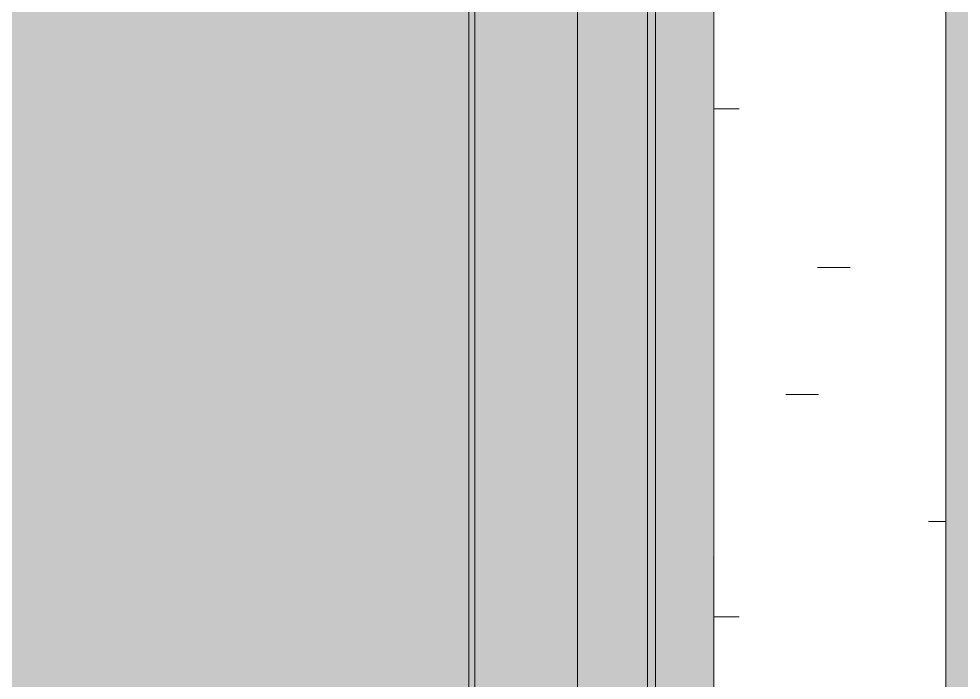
# Model space of a CAD drawing. Header units: inches. Extents: x 1822 to 8392, y -297 to 673.
# Drawn here: x 3588.21 to 3597.7, y 336.67 to 343.33 of the extents above; entities that cross this region are included whole.
import ezdxf

# ---------------------------------------------------------------- set-up
doc = ezdxf.new("R2010")
doc.units = ezdxf.units.IN
doc.header["$MEASUREMENT"] = 0
for name, color, linetype, lineweight in [('A-GLAZ-1', 151, 'Continuous', 9), ('A-GLAZ-2', 57, 'Continuous', 9), ('S-BEAM', 12, 'Continuous', 9)]:
    doc.layers.add(name, color=color, linetype=linetype, lineweight=lineweight)

# ---------------------------------------------------------------- blocks, each defined once
blk = doc.blocks.new('Window-Double_Hung-Marvin-Essential - ESDH3066 - 3rd floor-V104-BUILDING ELEVATION - EAST')
at = {"layer": 'A-GLAZ-1'}
for points in [[(3594.18, 271), (3595.2112, 271), (3595.2036, 347.501), (3594.6231, 347.4991), (3594.6231, 271.5883), (3560.2994, 271.5883), (3560.2994, 347.501), (3559.7112, 347.4991), (3559.7112, 271), (3594.083, 271)], [(3561.086, 271.6675), (3561.086, 347.1252), (3593.8365, 347.1252), (3593.8365, 271.6675), (3594.5438, 271.6675), (3594.5438, 347.501), (3560.3787, 347.4991), (3560.3787, 271.6675), (3560.7425, 271.6675)], [(3594.6231, 271.5883), (3594.6231, 347.501), (3594.5438, 347.4991), (3594.5438, 271.6675), (3594.623, 271.5884)], [(3592.7425, 310.7187), (3592.7425, 346.0312), (3562.18, 346.0312), (3562.18, 310.7187), (3586.0208, 310.7187)], [(3592.8032, 310.658), (3592.8032, 346.092), (3592.7425, 346.0312), (3592.7425, 310.7187)]]:
    blk.add_hatch(color=256, dxfattribs=at).paths.add_polyline_path(points, flags=0)
h = blk.add_hatch(color=256, dxfattribs=at)
h.paths.add_polyline_path([(3561.086, 309.4375), (3593.8365, 309.4447), (3593.8365, 347.1252), (3561.086, 347.1252), (3561.086, 309.6247)], flags=0)
h.paths.add_polyline_path([(3592.8032, 310.658), (3562.1193, 310.658), (3562.1193, 346.092), (3592.8032, 346.092), (3592.8032, 311.6033)], flags=0)
at = {"layer": 'A-GLAZ-2'}
h = blk.add_hatch(dxfattribs=at)
h.set_pattern_fill('FP_52', color=256, style=0, pattern_type=2)
h.set_pattern_definition([(180, (3559.141, 252.66), (1e-15, 8), [0.33, -7.67]), (180, (3556.581, 252.82), (1e-15, 8), [0.33, -7.67]), (180, (3558.021, 254.58), (1e-15, 8), [0.33, -7.67]), (180, (3556.261, 255.86), (1e-15, 8), [0.33, -7.67]), (180, (3558.341, 256.34), (1e-15, 8), [0.33, -7.67]), (180, (3557.701, 258.26), (1e-15, 8), [0.33, -7.67]), (180, (3558.821, 259.7), (1e-15, 8), [0.33, -7.67]), (180, (3556.261, 259.54), (1e-15, 8), [0.33, -7.67]), (180, (3554.341, 259.86), (1e-15, 8), [0.33, -7.67]), (180, (3553.381, 257.94), (1e-15, 8), [0.33, -7.67]), (180, (3551.781, 257.78), (1e-15, 8), [0.33, -7.67]), (180, (3551.781, 254.9), (1e-15, 8), [0.33, -7.67]), (180, (3553.221, 253.94), (1e-15, 8), [0.33, -7.67]), (180, (3555.461, 254.42), (1e-15, 8), [0.33, -7.67]), (180, (3554.021, 255.86), (1e-15, 8), [0.33, -7.67]), (180, (3555.461, 257.3), (1e-15, 8), [0.33, -7.67]), (180, (3552.101, 252.82), (1e-15, 8), [0.33, -7.67])])
h.paths.add_polyline_path([(3597.5487, 271), (3597.5487, 347.501), (3595.2112, 347.4991), (3595.2112, 271)], flags=0)
at = {"layer": 'A-GLAZ-1'}
for p, q in [((3594.5438, 271.6675), (3594.5438, 347.4991)), ((3594.6231, 347.4991), (3594.6231, 271.5883)), ((3595.2112, 271), (3595.2112, 347.4991)), ((3593.8365, 347.1252), (3593.8365, 271.6675)), ((3592.7425, 310.7187), (3592.7425, 346.0312)), ((3592.8032, 310.658), (3592.8032, 346.092))]:
    blk.add_line(p, q, dxfattribs=at)
blk = doc.blocks.new('Walls 13 - Walls 1-3280512-BUILDING ELEVATION - EAST')
at = {"layer": 'S-BEAM'}
blk.add_hatch(color=256, dxfattribs=at).paths.add_polyline_path([(3597.5487, 265.9854), (3597.599, 266.0839), (3597.7362, 266.1758), (3597.7362, 267), (3598.2987, 267), (3598.286, 366.1767), (3598.1889, 366.4966), (3598.0208, 366.6813), (3597.9237, 366.7057), (3597.8267, 366.6813), (3597.6586, 366.4966), (3597.5584, 366.1312), (3597.5487, 365.992), (3597.5487, 266)], flags=0)
blk.add_line((3597.5487, 367.1574), (3597.5487, 265.9854), dxfattribs=at)

msp = doc.modelspace()

# ---------------------------------------------------------------- block references
at = {"layer": 'A-GLAZ-1'}
msp.add_blockref('Window-Double_Hung-Marvin-Essential - ESDH3066 - 3rd floor-V104-BUILDING ELEVATION - EAST', (0, 0), dxfattribs=at)
at = {"layer": 'S-BEAM'}
msp.add_blockref('Walls 13 - Walls 1-3280512-BUILDING ELEVATION - EAST', (0, 0), dxfattribs=at)

doc.saveas('drawing.dxf')
